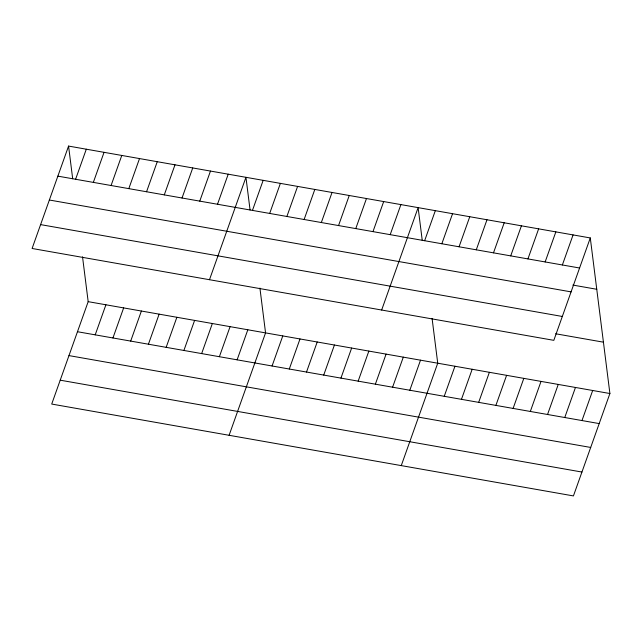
<?xml version="1.0" encoding="UTF-8"?>
<svg xmlns="http://www.w3.org/2000/svg" width="642" height="642" viewBox="0 0 642 642"><rect width="100%" height="100%" fill="white"/><g stroke="black" fill="none" stroke-linecap="round" stroke-linejoin="round"><path stroke-width="0.96" d="M68.566 146.079L32.1 248.478L553.821 340.34L590.287 237.941L68.566 146.079L72.682 178.749M75.596 179.262L86.301 149.201M93.339 182.392L104.044 152.331M111.074 185.514L121.779 155.452M82.529 256.848L88.179 301.66L51.713 404.059L573.434 495.921L609.9 393.522L590.287 237.941M128.809 188.636L139.515 158.574M95.209 334.843L105.914 304.781M146.553 191.757L157.258 161.696M112.944 337.965L123.649 307.903M164.288 194.879L174.993 164.817M130.687 341.095L141.392 311.025M182.031 198.009L192.736 167.939M148.422 344.216L159.128 314.155M199.766 201.131L210.472 171.069M166.166 347.338L176.871 317.276M217.51 204.252L228.215 174.191M183.901 350.46L194.606 320.398M209.485 279.711L245.95 177.312L250.067 209.982M252.458 210.407L263.164 180.346M201.644 353.582L212.35 323.52M269.68 213.441L280.385 183.379M219.379 356.711L230.085 326.642M286.894 216.466L297.599 186.405M237.115 359.833L247.82 329.771M304.115 219.5L314.821 189.438M229.098 435.292L265.563 332.893L259.914 288.081M321.329 222.533L332.034 192.472M272.072 365.988L282.777 335.927M338.543 225.567L349.248 195.497M289.293 369.014L299.999 338.952M355.764 228.592L366.47 198.53M306.507 372.047L317.212 341.985M372.978 231.626L383.683 201.564M323.72 375.08L334.426 345.019M390.2 234.659L400.905 204.597M340.942 378.114L351.647 348.044M381.653 310.03L418.119 207.623L422.235 240.301M358.156 381.139L368.861 351.078M424.635 240.718L435.332 210.656M375.377 384.173L386.083 354.111M441.848 243.751L452.554 213.69M392.591 387.206L403.296 357.145M459.062 246.785L469.767 216.723M409.813 390.24L420.51 360.17M476.284 249.818L486.989 219.749M401.266 465.602L437.732 363.203L432.082 318.4M493.497 252.844L504.203 222.782M444.24 396.299L454.945 366.237M510.719 255.877L521.424 225.815M461.462 399.332L472.167 369.27M527.933 258.911L538.638 228.849M478.675 402.365L489.381 372.296M545.146 261.944L555.852 231.874M495.897 405.391L506.602 375.329M562.368 264.969L573.073 234.908M513.11 408.424L523.816 378.363M530.324 411.458L541.029 381.396M547.546 414.491L558.251 384.422M564.759 417.517L575.465 387.455M581.981 420.55L592.686 390.488M57.86 176.141L579.582 268.003M572.849 285.072L596.763 289.277M49.362 200.015L571.083 291.877M40.598 224.612L562.328 316.466M555.603 333.76L603.432 342.178M88.179 301.66L609.9 393.522M77.473 331.721L599.195 423.584M68.967 355.596L590.696 447.45M60.212 380.184L581.941 472.047"/></g></svg>
